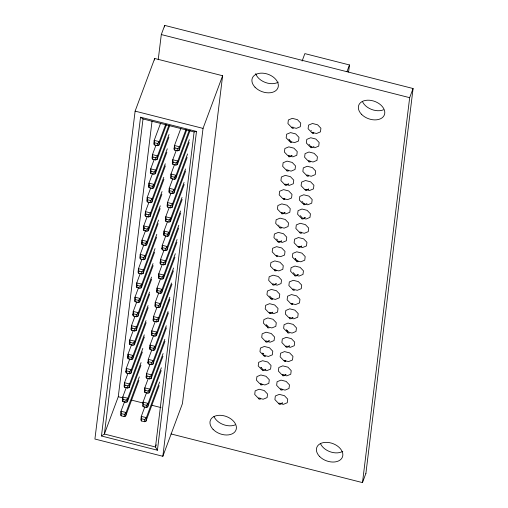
<?xml version="1.0" encoding="UTF-8"?>
<svg xmlns="http://www.w3.org/2000/svg" width="508" height="508" viewBox="0 0 508 508"><rect width="100%" height="100%" fill="white"/><g stroke="black" fill="none" stroke-linecap="round" stroke-linejoin="round"><path stroke-width="0.76" d="M135.115 111.131L94.92 439.033L162.846 456.292L182.429 403.638L222.618 75.743L154.699 58.477L135.115 111.131L203.035 128.397L162.846 456.292M101.46 435.991L140.538 117.215L196.494 131.439L157.423 450.215L101.46 435.991L104.394 434.022L118.269 396.729L152.057 121.044M140.538 117.215L143.015 118.955L104.394 434.022L155.486 447.008L157.423 450.215M154.502 60.052L154.699 58.477M158.217 59.741L161.303 34.557L164.706 25.4L413.08 88.519L365.893 473.443M164.516 26.975L164.706 25.4M144.412 336.937L130.886 373.304L129.419 373.799L126.378 373.024L125.819 372.015L126.257 368.452L129.845 358.807M146.158 322.682L132.632 359.048L131.166 359.543L128.124 358.769L127.565 357.759L128.003 354.197L131.591 344.551M148.184 307.683L134.385 344.792L132.912 345.288L129.87 344.513L129.311 343.503L129.75 339.941L133.337 330.289M149.657 294.17L136.131 330.537L134.658 331.025L131.616 330.257L131.064 329.248L131.496 325.685L135.084 316.033M151.676 279.171L137.878 316.281L136.404 316.77L133.363 316.001L132.81 314.992L133.242 311.429L136.836 301.777M160.141 208.629L146.615 244.996L145.142 245.491L142.1 244.716L141.548 243.707L141.98 240.144L145.574 230.499M161.887 194.374L148.361 230.74L146.895 231.235L143.853 230.461L143.294 229.451L143.732 225.889L147.32 216.243M163.913 179.375L150.108 216.484L148.641 216.98L145.599 216.205L145.04 215.195L145.478 211.633L149.066 201.981M166.853 152.343L153.607 187.973L152.133 188.462L149.092 187.693L148.533 186.684L148.971 183.121L152.559 173.469M138.894 380.448L125.647 416.077L124.174 416.566L121.133 415.792L121.393 413.658L121.012 411.226L124.6 401.574M140.919 365.449L127.394 401.822L125.921 402.311L122.879 401.536L123.146 399.402L122.758 396.964L126.346 387.318M142.386 351.936L129.14 387.56L127.667 388.055L124.625 387.28L124.892 385.14L124.511 382.708L128.099 373.062M126.378 373.024L126.638 370.884L126.257 368.452L131.324 369.741L130.886 373.304M128.124 358.769L128.384 356.629L128.003 354.197L133.071 355.486L132.632 359.048M129.87 344.513L130.131 342.373L129.75 339.941L134.817 341.23L134.385 344.792M131.616 330.257L131.883 328.117L131.496 325.685L136.569 326.974L136.131 330.537M133.363 316.001L133.629 313.861L133.242 311.429L138.316 312.718L137.878 316.281M153.149 265.652L139.624 302.025L138.157 302.514L135.115 301.746L135.376 299.606L134.995 297.174L138.582 287.522M154.623 252.139L141.37 287.769L139.903 288.258L136.862 287.484L137.122 285.35L136.741 282.918L140.329 273.266M156.642 237.141L143.123 273.514L141.649 274.002L138.608 273.228L138.868 271.094L138.487 268.656L142.075 259.01M158.115 223.628L144.869 259.251L143.396 259.747L140.354 258.972L140.614 256.832L140.233 254.4L143.821 244.754M142.1 244.716L142.367 242.576L141.98 240.144L147.053 241.433L146.615 244.996M143.853 230.461L144.113 228.321L143.732 225.889L148.8 227.178L148.361 230.74M145.599 216.205L145.859 214.065L145.478 211.633L150.546 212.922L150.108 216.484M165.379 165.862L151.854 202.228L150.387 202.717L147.345 201.949L147.606 199.809L147.225 197.377L150.812 187.725M149.092 187.693L149.352 185.553L148.971 183.121L154.038 184.41L153.607 187.973M168.878 137.344L155.353 173.717L153.88 174.206L150.838 173.438L151.105 171.298L150.717 168.866L154.311 159.214M169.799 125.317L157.099 159.461L155.626 159.95L152.591 159.175L152.851 157.042L152.47 154.603L156.058 144.958M166.573 124.422L158.845 145.205L157.378 145.694L154.337 144.92L154.597 142.786L154.216 140.348L160.566 123.279M124.174 416.566L124.435 414.426L126.079 412.509L139.332 376.885M125.921 402.311L126.187 400.171L127.832 398.253L141.078 362.629M127.667 388.055L127.933 385.915L129.578 383.997L142.824 348.374M129.419 373.799L129.68 371.659L131.324 369.741L144.297 334.855M131.166 359.543L131.426 357.403L133.071 355.486L146.044 320.599M132.912 345.288L133.172 343.148L134.817 341.23L148.069 305.6M134.658 331.025L134.918 328.892L136.569 326.974L149.542 292.087M136.404 316.77L136.671 314.636L138.316 312.718L151.562 277.089M138.157 302.514L138.417 300.374L140.062 298.456L153.035 263.576M139.903 288.258L140.164 286.118L141.808 284.201L155.061 248.577M141.649 274.002L141.91 271.863L143.554 269.945L156.807 234.321M143.396 259.747L143.656 257.607L145.301 255.689L158.553 220.066M145.142 245.491L145.409 243.351L147.053 241.433L160.299 205.81M146.895 231.235L147.155 229.095L148.8 227.178L162.046 191.548M148.641 216.98L148.901 214.84L150.546 212.922L163.798 177.292M150.387 202.717L150.647 200.584L152.292 198.666L165.265 163.779M152.133 188.462L152.394 186.328L154.038 184.41L167.291 148.781M153.88 174.206L154.146 172.066L155.791 170.148L169.037 134.525M155.626 159.95L155.893 157.81L157.537 155.893L168.853 125.463M157.378 145.694L157.639 143.554L159.283 141.637L165.633 124.568M125.647 416.077L126.079 412.509L121.012 411.226L120.574 414.788L121.133 415.792M127.394 401.822L127.832 398.253L122.758 396.964L122.326 400.533L122.879 401.536M129.14 387.56L129.578 383.997L124.511 382.708L124.073 386.277L124.625 387.28M139.624 302.025L140.062 298.456L134.995 297.174L134.556 300.736L135.115 301.746M141.37 287.769L141.808 284.201L136.741 282.918L136.303 286.48L136.862 287.484M143.123 273.514L143.554 269.945L138.487 268.656L138.049 272.224L138.608 273.228M144.869 259.251L145.301 255.689L140.233 254.4L139.795 257.969L140.354 258.972M151.854 202.228L152.292 198.666L147.225 197.377L146.787 200.939L147.345 201.949M155.353 173.717L155.791 170.148L150.717 168.866L150.285 172.428L150.838 173.438M157.099 159.461L157.537 155.893L152.47 154.603L152.032 158.172L152.591 159.175M158.845 145.205L159.283 141.637L154.216 140.348L153.778 143.916L154.337 144.92M162.941 356.349L149.416 392.716L147.942 393.205L144.901 392.436L144.348 391.427L144.78 387.864L148.374 378.212M164.967 341.351L151.162 378.46L149.695 378.949L146.653 378.181L146.094 377.171L146.533 373.609L150.12 363.957M166.434 327.831L152.908 364.204L151.441 364.693L148.399 363.918L147.841 362.915L148.279 359.353L151.867 349.701M168.459 312.833L154.654 349.949L153.187 350.437L150.146 349.663L149.587 348.659L150.025 345.091L153.613 335.445M171.952 284.321L158.153 321.431L156.68 321.926L153.638 321.151L153.086 320.142L153.518 316.579L157.112 306.934M174.898 257.296L161.646 292.919L160.179 293.414L157.137 292.64L156.578 291.63L157.016 288.068L160.604 278.416M176.917 242.297L163.392 278.663L161.925 279.152L158.883 278.384L158.325 277.374L158.763 273.812L162.35 264.16M178.67 228.035L165.144 264.408L163.671 264.897L160.63 264.128L160.071 263.119L160.509 259.556L164.097 249.904M180.689 213.036L166.891 250.152L165.417 250.641L162.376 249.873L161.823 248.863L162.255 245.3L165.843 235.649M182.162 199.523L168.637 235.896L167.164 236.385L164.128 235.61L163.57 234.607L164.008 231.038L167.596 221.393M184.188 184.525L170.383 221.64L168.916 222.129L165.875 221.355L165.316 220.351L165.754 216.783L169.342 207.137M190.075 130.467L177.375 164.611L175.901 165.106L172.86 164.332L172.307 163.322L172.745 159.76L176.333 150.108M186.849 129.572L179.121 150.355L177.654 150.844L174.612 150.076L174.054 149.066L174.492 145.504L180.842 128.429M159.169 385.604L145.923 421.227L144.45 421.723L141.408 420.948L141.668 418.808L141.287 416.376L144.875 406.724M161.195 370.605L147.669 406.971L146.196 407.46L143.154 406.692L143.415 404.552L143.034 402.12L146.621 392.468M144.901 392.436L145.167 390.296L144.78 387.864L149.854 389.153L149.416 392.716M146.653 378.181L146.914 376.041L146.533 373.609L151.6 374.891L151.162 378.46M148.399 363.918L148.66 361.785L148.279 359.353L153.346 360.636L152.908 364.204M150.146 349.663L150.406 347.529L150.025 345.091L155.092 346.38L154.654 349.949M169.932 299.32L156.407 335.686L154.934 336.182L151.892 335.407L152.152 333.267L151.771 330.835L155.359 321.189M153.638 321.151L153.905 319.011L153.518 316.579L158.591 317.868L158.153 321.431M173.425 270.808L159.899 307.175L158.426 307.67L155.391 306.896L155.651 304.756L155.27 302.324L158.858 292.678M157.137 292.64L157.397 290.5L157.016 288.068L162.084 289.357L161.646 292.919M158.883 278.384L159.144 276.244L158.763 273.812L163.83 275.101L163.392 278.663M160.63 264.128L160.89 261.988L160.509 259.556L165.576 260.845L165.144 264.408M162.376 249.873L162.643 247.733L162.255 245.3L167.329 246.583L166.891 250.152M164.128 235.61L164.389 233.477L164.008 231.038L169.075 232.327L168.637 235.896M165.875 221.355L166.135 219.221L165.754 216.783L170.821 218.072L170.383 221.64M185.655 171.012L172.129 207.378L170.663 207.874L167.621 207.099L167.881 204.959L167.5 202.527L171.088 192.881M187.128 157.499L173.882 193.123L172.409 193.618L169.367 192.843L169.628 190.703L169.247 188.271L172.834 178.626M189.154 142.5L175.628 178.867L174.155 179.362L171.113 178.587L171.38 176.447L170.993 174.015L174.581 164.37M172.86 164.332L173.126 162.192L172.745 159.76L177.813 161.049L177.375 164.611M174.612 150.076L174.873 147.936L174.492 145.504L179.559 146.793L179.121 150.355M144.45 421.723L144.71 419.583L146.355 417.665L159.607 382.035M146.196 407.46L146.456 405.327L148.101 403.409L161.353 367.779M147.942 393.205L148.209 391.071L149.854 389.153L163.1 353.524M149.695 378.949L149.955 376.815L151.6 374.891L164.846 339.268M151.441 364.693L151.702 362.553L153.346 360.636L166.319 325.755M153.187 350.437L153.448 348.298L155.092 346.38L168.065 311.499M154.934 336.182L155.194 334.042L156.839 332.124L169.818 297.244M156.68 321.926L156.947 319.786L158.591 317.868L171.564 282.981M158.426 307.67L158.693 305.53L160.338 303.613L173.584 267.983M160.179 293.414L160.439 291.274L162.084 289.357L175.336 253.727M161.925 279.152L162.185 277.019L163.83 275.101L177.082 239.471M163.671 264.897L163.932 262.763L165.576 260.845L178.829 225.215M165.417 250.641L165.684 248.501L167.329 246.583L180.575 210.96M167.164 236.385L167.43 234.245L169.075 232.327L182.048 197.447M168.916 222.129L169.177 219.989L170.821 218.072L184.074 182.448M170.663 207.874L170.923 205.734L172.568 203.816L185.541 168.935M172.409 193.618L172.669 191.478L174.314 189.56L187.566 153.937M174.155 179.362L174.415 177.222L176.066 175.304L189.313 139.675M175.901 165.106L176.168 162.966L177.813 161.049L189.128 130.619M177.654 150.844L177.914 148.711L179.559 146.793L185.909 129.718M145.923 421.227L146.355 417.665L141.287 416.376L140.849 419.938L141.408 420.948M147.669 406.971L148.101 403.409L143.034 402.12L142.596 405.682L143.154 406.692M156.407 335.686L156.839 332.124L151.771 330.835L151.333 334.404L151.892 335.407M159.899 307.175L160.338 303.613L155.27 302.324L154.832 305.886L155.391 306.896M172.129 207.378L172.568 203.816L167.5 202.527L167.062 206.096L167.621 207.099M173.882 193.123L174.314 189.56L169.247 188.271L168.808 191.834L169.367 192.843M175.628 178.867L176.066 175.304L170.993 174.015L170.561 177.578L171.113 178.587M196.494 131.439L194.107 131.94L155.486 447.008L156.305 444.817M348.596 72.034L349.466 64.954L304.864 53.619L302.101 61.043M171.025 433.94L362.49 482.6L409.67 97.676L413.08 88.519M148.533 186.684L149.085 185.198M145.04 215.195L145.593 213.709M143.294 229.451L144.12 227.228M174.054 149.066L174.606 147.58M141.548 243.707L142.1 242.227M172.307 163.322L172.86 161.836M165.316 220.351L165.868 218.865M132.81 314.992L133.363 313.506M163.57 234.607L164.395 232.378M203.035 128.397L222.618 75.743M131.064 329.248L131.889 327.019M161.823 248.863L162.376 247.377M129.311 343.503L129.864 342.017M160.071 263.119L160.903 260.89M127.565 357.759L128.397 355.536M158.325 277.374L158.877 275.888M125.819 372.015L126.371 370.535M156.578 291.63L157.131 290.144M153.086 320.142L153.638 318.662M149.587 348.659L150.139 347.174M147.841 362.915L148.666 360.686M146.094 377.171L146.647 375.685M144.348 391.427L144.901 389.941M346.983 71.634L349.466 64.954M362.49 482.6L365.9 473.386M291.509 155.645L292.075 155.385L290.684 155.956M313.43 146.533L313.995 146.272M288.017 184.163L288.576 183.896L287.191 184.474M308.191 189.3L308.75 189.04L307.365 189.611M284.518 212.674L285.083 212.407L283.693 212.985M306.438 203.562L307.003 203.295M304.692 217.818L305.257 217.551L303.867 218.129M281.026 241.186L281.591 240.925L280.2 241.497M301.2 246.329L301.758 246.069L300.374 246.64M275.781 283.953L276.346 283.693L274.955 284.264M297.701 274.841L298.266 274.58L296.875 275.152M272.288 312.471L272.853 312.204L271.462 312.782M292.462 317.614L293.021 317.348L291.636 317.925M268.796 340.982L269.354 340.722L267.97 341.293M288.963 346.126L289.528 345.859L288.144 346.437M265.297 369.494L265.862 369.233L264.471 369.805M285.471 374.637L286.036 374.377L284.645 374.948M281.978 403.149L282.537 402.888L281.153 403.46M161.303 34.557L409.67 97.676M294.164 127.794L296.361 128.353L300.298 126.727L300.736 123.12L297.428 119.653L292.303 118.351L288.366 119.977L287.928 123.584L291.236 127.051M313.607 132.753L316.535 133.496L320.472 131.87L320.91 128.264L317.602 124.797L312.477 123.495L308.54 125.12L308.096 128.721L311.41 132.194M292.418 142.049L294.615 142.608L298.552 140.983L298.99 137.376L295.681 133.909L290.557 132.607L286.62 134.233L286.175 137.839L289.49 141.307M311.855 147.009L314.789 147.752L318.719 146.126L319.164 142.519L315.855 139.052L310.731 137.751L306.794 139.376L306.349 142.983L309.664 146.45M289.941 156.121L292.868 156.864L296.805 155.238L297.244 151.632L293.935 148.165L288.811 146.863L284.874 148.488L284.429 152.095L287.744 155.562M310.109 161.265L313.036 162.008L316.973 160.382L317.417 156.775L314.103 153.308L308.978 152.006L305.048 153.632L304.603 157.239L307.911 160.706M143.015 118.955L194.107 131.94M288.188 170.377L291.116 171.12L295.053 169.494L295.497 165.894L292.183 162.42L287.058 161.119L283.127 162.744L282.683 166.351L285.991 169.818M308.362 175.52L311.29 176.263L315.227 174.638L315.671 171.037L312.356 167.564L307.232 166.262L303.295 167.888L302.857 171.494L306.165 174.962M154.597 142.786L157.639 143.554M174.873 147.936L177.914 148.711M286.442 184.633L289.37 185.376L293.306 183.75L293.751 180.149L290.436 176.676L285.312 175.374L281.375 177.006L280.937 180.607L284.245 184.074M306.616 189.776L309.543 190.519L313.48 188.893L313.919 185.293L310.61 181.82L305.486 180.518L301.549 182.143L301.111 185.75L304.419 189.217M152.851 157.042L155.893 157.81M173.126 162.192L176.168 162.966M284.696 198.888L287.623 199.638L291.56 198.006L291.998 194.405L288.69 190.938L283.566 189.63L279.629 191.262L279.19 194.862L282.499 198.33M304.87 204.032L307.797 204.775L311.734 203.149L312.172 199.549L308.864 196.075L303.74 194.774L299.803 196.406L299.358 200.006L302.673 203.473M151.105 171.298L154.146 172.066M171.38 176.447L174.415 177.222M282.95 213.144L285.877 213.893L289.814 212.261L290.252 208.661L286.944 205.194L281.819 203.892L277.882 205.518L277.438 209.118L280.753 212.592M303.124 218.288L306.051 219.037L309.988 217.405L310.426 213.804L307.118 210.337L301.993 209.029L298.056 210.661L297.612 214.262L300.926 217.729M149.352 185.553L152.394 186.328M169.628 190.703L172.669 191.478M281.203 227.406L284.131 228.149L288.068 226.524L288.506 222.917L285.198 219.45L280.073 218.148L276.136 219.774L275.692 223.374L279.006 226.847M301.371 232.543L304.305 233.293L308.235 231.661L308.68 228.06L305.365 224.593L300.241 223.291L296.31 224.917L295.866 228.517L299.174 231.991M147.606 199.809L150.647 200.584M167.881 204.959L170.923 205.734M279.451 241.662L282.385 242.405L286.315 240.779L286.76 237.173L283.445 233.705L278.321 232.404L274.39 234.029L273.945 237.636L277.254 241.103M299.625 246.805L302.552 247.548L306.489 245.923L306.934 242.316L303.619 238.849L298.494 237.547L294.557 239.173L294.119 242.773L297.428 246.247M145.859 214.065L148.901 214.84M166.135 219.221L169.177 219.989M278.435 256.102L280.632 256.661L284.569 255.035L285.013 251.428L281.699 247.961L276.574 246.659L272.637 248.285L272.199 251.892L275.507 255.359M297.879 261.061L300.806 261.804L304.743 260.179L305.187 256.572L301.873 253.105L296.748 251.803L292.811 253.429L292.373 257.035L295.681 260.502M144.113 228.321L147.155 229.095M164.389 233.477L167.43 234.245M275.958 270.173L278.886 270.916L282.823 269.291L283.267 265.684L279.952 262.217L274.828 260.915L270.891 262.541L270.453 266.148L273.761 269.615M296.132 275.317L299.06 276.06L302.997 274.434L303.435 270.827L300.126 267.36L295.002 266.059L291.065 267.684L290.62 271.291L293.935 274.758M142.367 242.576L145.409 243.351M162.643 247.733L165.684 248.501M274.212 284.429L277.139 285.172L281.076 283.547L281.515 279.946L278.206 276.473L273.082 275.171L269.145 276.796L268.7 280.403L272.015 283.87M295.116 289.757L297.313 290.316L301.25 288.69L301.689 285.083L298.38 281.616L293.256 280.314L289.319 281.94L288.874 285.547L292.189 289.014M140.614 256.832L143.656 257.607M160.89 261.988L163.932 262.763M272.466 298.685L275.393 299.428L279.33 297.802L279.768 294.202L276.46 290.728L271.336 289.427L267.399 291.052L266.954 294.659L270.269 298.126M292.633 303.828L295.567 304.571L299.498 302.946L299.942 299.345L296.628 295.872L291.503 294.57L287.572 296.196L287.128 299.803L290.443 303.27M138.868 271.094L141.91 271.863M159.144 276.244L162.185 277.019M270.713 312.941L273.647 313.684L277.578 312.058L278.022 308.458L274.707 304.984L269.583 303.682L265.652 305.314L265.208 308.915L268.522 312.382M291.617 318.268L293.815 318.827L297.751 317.202L298.196 313.601L294.881 310.128L289.757 308.826L285.82 310.458L285.382 314.058L288.69 317.525M137.122 285.35L140.164 286.118M157.397 290.5L160.439 291.274M269.704 327.387L271.894 327.946L275.831 326.314L276.276 322.713L272.961 319.246L267.837 317.938L263.9 319.57L263.462 323.171L266.77 326.638M289.871 332.53L292.068 333.083L296.005 331.457L296.45 327.857L293.135 324.383L288.011 323.082L284.074 324.714L283.635 328.314L286.944 331.781M135.376 299.606L138.417 300.374M155.651 304.756L158.693 305.53M267.221 341.452L270.148 342.202L274.085 340.57L274.53 336.969L271.215 333.502L266.09 332.2L262.153 333.826L261.715 337.426L265.024 340.9M288.125 346.786L290.322 347.345L294.259 345.713L294.697 342.113L291.389 338.645L286.264 337.344L282.327 338.969L281.883 342.57L285.198 346.037M133.629 313.861L136.671 314.636M153.905 319.011L156.947 319.786M266.205 355.898L268.402 356.457L272.339 354.832L272.777 351.225L269.469 347.758L264.344 346.456L260.407 348.082L259.963 351.682L263.277 355.155M285.648 360.851L288.576 361.601L292.513 359.969L292.951 356.368L289.643 352.901L284.518 351.6L280.581 353.225L280.137 356.826L283.451 360.299M131.883 328.117L134.918 328.892M152.152 333.267L155.194 334.042M264.458 370.154L266.656 370.713L270.593 369.087L271.031 365.481L267.722 362.014L262.598 360.712L258.661 362.337L258.216 365.944L261.531 369.411M283.896 375.114L286.829 375.856L290.76 374.231L291.205 370.624L287.896 367.157L282.766 365.855L278.835 367.481L278.39 371.081L281.705 374.555M130.131 342.373L133.172 343.148M150.406 347.529L153.448 348.298M261.976 384.226L264.909 384.969L268.84 383.343L269.284 379.736L265.976 376.269L260.852 374.968L256.915 376.593L256.47 380.2L259.785 383.667M282.15 389.369L285.077 390.112L289.014 388.487L289.458 384.88L286.144 381.413L281.019 380.111L277.082 381.737L276.644 385.343L279.952 388.81M128.384 356.629L131.426 357.403M148.66 361.785L151.702 362.553M260.229 398.482L263.157 399.225L267.094 397.599L267.538 393.992L264.224 390.525L259.099 389.223L255.162 390.849L254.724 394.456L258.032 397.923M280.403 403.625L283.331 404.368L287.268 402.742L287.712 399.136L284.397 395.668L279.273 394.367L275.336 395.992L274.898 399.599L278.206 403.066M126.638 370.884L129.68 371.659M146.914 376.041L149.955 376.815M124.892 385.14L127.933 385.915M145.167 390.296L148.209 391.071M118.269 396.729L122.841 397.891M131.229 400.025L142.665 402.933M151.822 405.257L160.972 407.581M123.146 399.402L126.187 400.171M143.415 404.552L146.456 405.327M121.393 413.658L124.435 414.426M141.668 418.808L144.71 419.583M309.029 144.393L310.115 145.529M288.855 139.249L290.487 140.957M302.038 201.416L303.13 202.559M300.291 215.671L301.377 216.814M276.625 239.046L277.711 240.182M295.046 258.445L296.685 260.153M293.3 272.701L294.392 273.837M269.634 296.069L271.266 297.783M286.309 329.724L287.947 331.438M266.135 324.58L267.227 325.723M262.642 353.092L263.735 354.235M262.528 369.062L260.896 367.354L261.201 367.69M311.08 130.473L311.379 130.905M278.676 225.127L278.975 225.558M295.351 258.782L295.65 259.213M262.947 353.435L263.246 353.866M289.458 140.018L289.693 140.487M286.912 330.498L287.147 330.962M266.744 325.355L266.979 325.819M278.295 82.137A13.691 9.195 20.4 0 1 265.259 82.436A13.691 9.195 20.4 0 1 255.683 73.641M235.109 424.91A13.691 9.195 20.4 0 1 213.982 416.446M342.798 451.339A13.691 9.195 20.4 0 1 320.427 443.497M383.489 109.811A13.691 9.195 20.4 0 1 362.363 101.34M258.597 398.101L259.029 399.174L260.401 399.123L259.969 398.05L258.597 398.101M260.344 383.845L260.775 384.918L262.147 384.867L261.715 383.794L260.344 383.845M262.09 369.589L262.522 370.662L263.893 370.611L263.462 369.538L262.09 369.589M263.836 355.333L264.274 356.4L265.646 356.356L265.208 355.283L263.836 355.333M265.582 341.078L266.021 342.144L267.392 342.1L266.954 341.027L265.582 341.078M267.335 326.822L267.767 327.889L269.138 327.838L268.707 326.771L267.335 326.822M269.081 312.56L269.513 313.633L270.885 313.582L270.453 312.515L269.081 312.56M270.827 298.304L271.259 299.377L272.631 299.326L272.199 298.26L270.827 298.304M272.574 284.048L273.012 285.121L274.384 285.071L273.945 283.997L272.574 284.048M274.32 269.792L274.758 270.866L276.13 270.815L275.692 269.742L274.32 269.792M276.073 255.537L276.504 256.61L277.876 256.559L277.444 255.486L276.073 255.537M277.819 241.281L278.251 242.354L279.622 242.303L279.19 241.23L277.819 241.281M279.565 227.025L279.997 228.092L281.369 228.048L280.937 226.974L279.565 227.025M281.311 212.769L281.75 213.836L283.121 213.792L282.683 212.719L281.311 212.769M283.058 198.514L283.496 199.581L284.867 199.53L284.429 198.463L283.058 198.514M284.81 184.252L285.242 185.325L286.614 185.274L286.182 184.207L284.81 184.252M286.556 169.996L286.988 171.069L288.36 171.018L287.928 169.951L286.556 169.996M288.303 155.74L288.734 156.813L290.106 156.762L289.674 155.689L288.303 155.74M290.049 141.484L290.487 142.558L291.859 142.507L291.421 141.434L290.049 141.484M291.795 127.229L292.233 128.302L293.605 128.251L293.167 127.178L291.795 127.229M278.765 403.244L279.203 404.317L280.575 404.266L280.137 403.193L278.765 403.244M280.518 388.988L280.949 390.061L282.321 390.011L281.889 388.938L280.518 388.988M282.264 374.733L282.696 375.799L284.067 375.755L283.635 374.682L282.264 374.733M284.01 360.477L284.442 361.544L285.814 361.499L285.382 360.426L284.01 360.477M285.756 346.221L286.195 347.288L287.566 347.237L287.128 346.17L285.756 346.221M287.503 331.959L287.941 333.032L289.312 332.981L288.874 331.915L287.503 331.959M289.255 317.703L289.687 318.776L291.059 318.726L290.627 317.659L289.255 317.703M291.001 303.447L291.433 304.521L292.805 304.47L292.373 303.403L291.001 303.447M292.748 289.192L293.18 290.265L294.551 290.214L294.119 289.141L292.748 289.192M294.494 274.936L294.932 276.009L296.304 275.958L295.866 274.885L294.494 274.936M296.24 260.68L296.678 261.753L298.05 261.703L297.612 260.629L296.24 260.68M297.993 246.424L298.425 247.491L299.796 247.447L299.364 246.374L297.993 246.424M299.739 232.169L300.171 233.236L301.542 233.191L301.111 232.118L299.739 232.169M301.485 217.913L301.917 218.98L303.289 218.929L302.857 217.862L301.485 217.913M303.232 203.651L303.67 204.724L305.041 204.673L304.603 203.606L303.232 203.651M304.978 189.395L305.416 190.468L306.788 190.417L306.349 189.351L304.978 189.395M306.73 175.139L307.162 176.213L308.534 176.162L308.102 175.089L306.73 175.139M308.477 160.884L308.908 161.957L310.28 161.906L309.848 160.833L308.477 160.884M310.223 146.628L310.655 147.701L312.026 147.65L311.594 146.577L310.223 146.628M311.969 132.372L312.407 133.445L313.779 133.394L313.341 132.321L311.969 132.372M255.003 87.173A13.691 9.195 20.4 0 0 277.559 88.627A13.691 9.195 20.4 0 0 262.814 73.171A13.691 9.195 20.4 0 0 255.003 87.173M213.062 429.33A13.691 9.195 20.4 0 0 235.623 430.778A13.691 9.195 20.4 0 0 220.872 415.328A13.691 9.195 20.4 0 0 213.062 429.33M361.448 114.23A13.691 9.195 20.4 0 0 384.004 115.678A13.691 9.195 20.4 0 0 369.259 100.222A13.691 9.195 20.4 0 0 361.448 114.23M319.507 456.381A13.691 9.195 20.4 0 0 342.068 457.829A13.691 9.195 20.4 0 0 327.317 442.379A13.691 9.195 20.4 0 0 319.507 456.381"/></g></svg>
